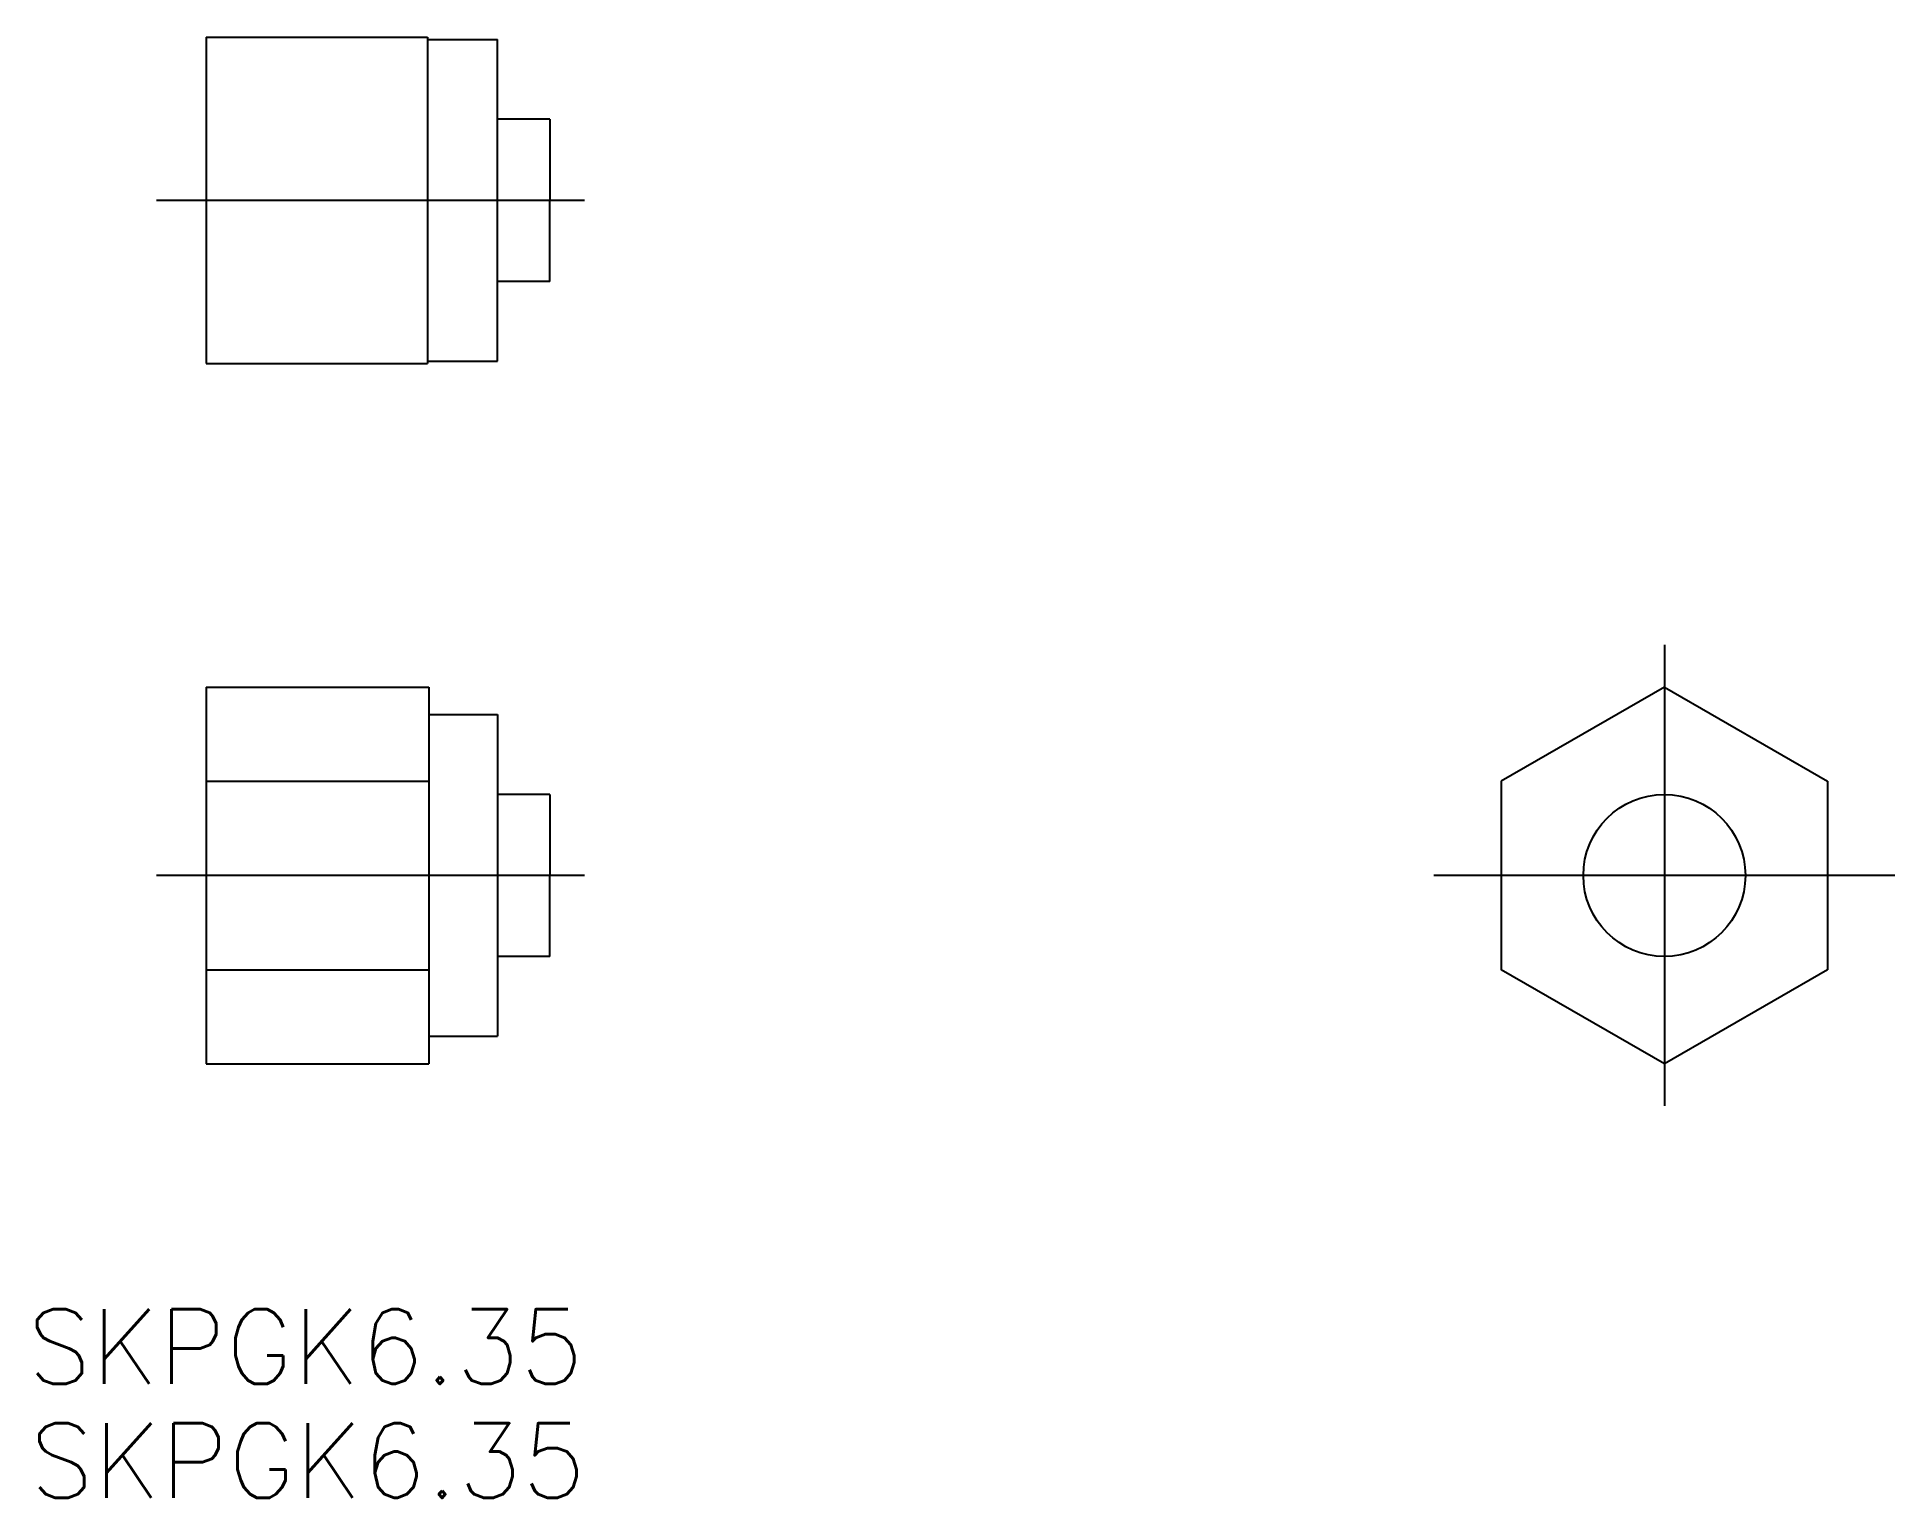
# Model space of a CAD drawing. Extents: x -5.7 to 74, y -26.7 to 36.
import ezdxf

# ---------------------------------------------------------------- set-up
doc = ezdxf.new("R2010")
doc.units = 0
doc.linetypes.add('CENTER', pattern=[50.8, 31.75, -6.35, 6.35, -6.35])
doc.layers.get('0').update_dxf_attribs({"linetype": 'CONTINUOUS'})
doc.layers.add('CENTER', color=1, linetype='CENTER')
doc.styles.get("Standard").update_dxf_attribs({"font": 'txt.shx', "bigfont": '@extfont2.shx'})

msp = doc.modelspace()

# ---------------------------------------------------------------- linework, layer by layer
at = {"color": 7, "linetype": 'CONTINUOUS'}
for p, q in [((1.594, 35.962), (1.594, 21.962)), ((1.594, 35.962), (11.094, 35.962)), ((11.094, 35.962), (11.094, 21.962)), ((11.094, 35.862), (14.094, 35.862)), ((14.094, 22.062), (14.094, 35.862)), ((16.334, 32.437), (14.094, 32.437)), ((16.334, 32.437), (16.334, 28.962)), ((1.594, 28.962), (11.094, 28.962)), ((16.334, 25.487), (16.334, 28.962)), ((16.334, 25.487), (14.094, 25.487)), ((1.594, 21.962), (11.094, 21.962)), ((11.094, 22.062), (14.094, 22.062)), ((1.594, 8.083), (1.594, -8.083)), ((1.594, 8.083), (11.152, 8.083)), ((11.152, 8.083), (11.152, -8.083)), ((64.153, 8.083), (57.153, 4.041)), ((64.153, 8.083), (71.153, 4.041)), ((11.152, 6.9), (14.094, 6.9)), ((14.094, 6.9), (14.094, -6.9)), ((1.594, 4.041), (11.152, 4.041)), ((57.153, 4.041), (57.153, -4.041)), ((71.153, 4.041), (71.153, -4.041)), ((16.334, 3.475), (14.094, 3.475)), ((16.334, 3.475), (16.334, 0)), ((16.334, -3.475), (16.334, 0)), ((16.334, -3.475), (14.094, -3.475)), ((1.594, -4.041), (11.152, -4.041)), ((64.153, -8.083), (57.153, -4.041)), ((71.153, -4.041), (64.153, -8.083)), ((11.152, -6.9), (14.094, -6.9)), ((1.594, -8.083), (11.152, -8.083))]:
    msp.add_line(p, q, dxfattribs=at)
msp.add_circle((64.153, 0), 3.475, dxfattribs=at)
at = {"layer": 'CENTER', "color": 1, "linetype": 'CENTER'}
for p, q in [((-0.541, 28.962), (17.823, 28.962)), ((64.153, 9.888), (64.153, -9.888)), ((17.823, 0), (-0.541, 0)), ((74.041, 0), (54.265, 0))]:
    msp.add_line(p, q, dxfattribs=at)

# ---------------------------------------------------------------- texts
at = {"linetype": 'CONTINUOUS'}
for p in [(-6.068, -21.81), (-5.974, -26.698)]:
    msp.add_text('SKPGK6.35', height=3.2, dxfattribs=at).set_placement(p)

doc.saveas('drawing.dxf')
